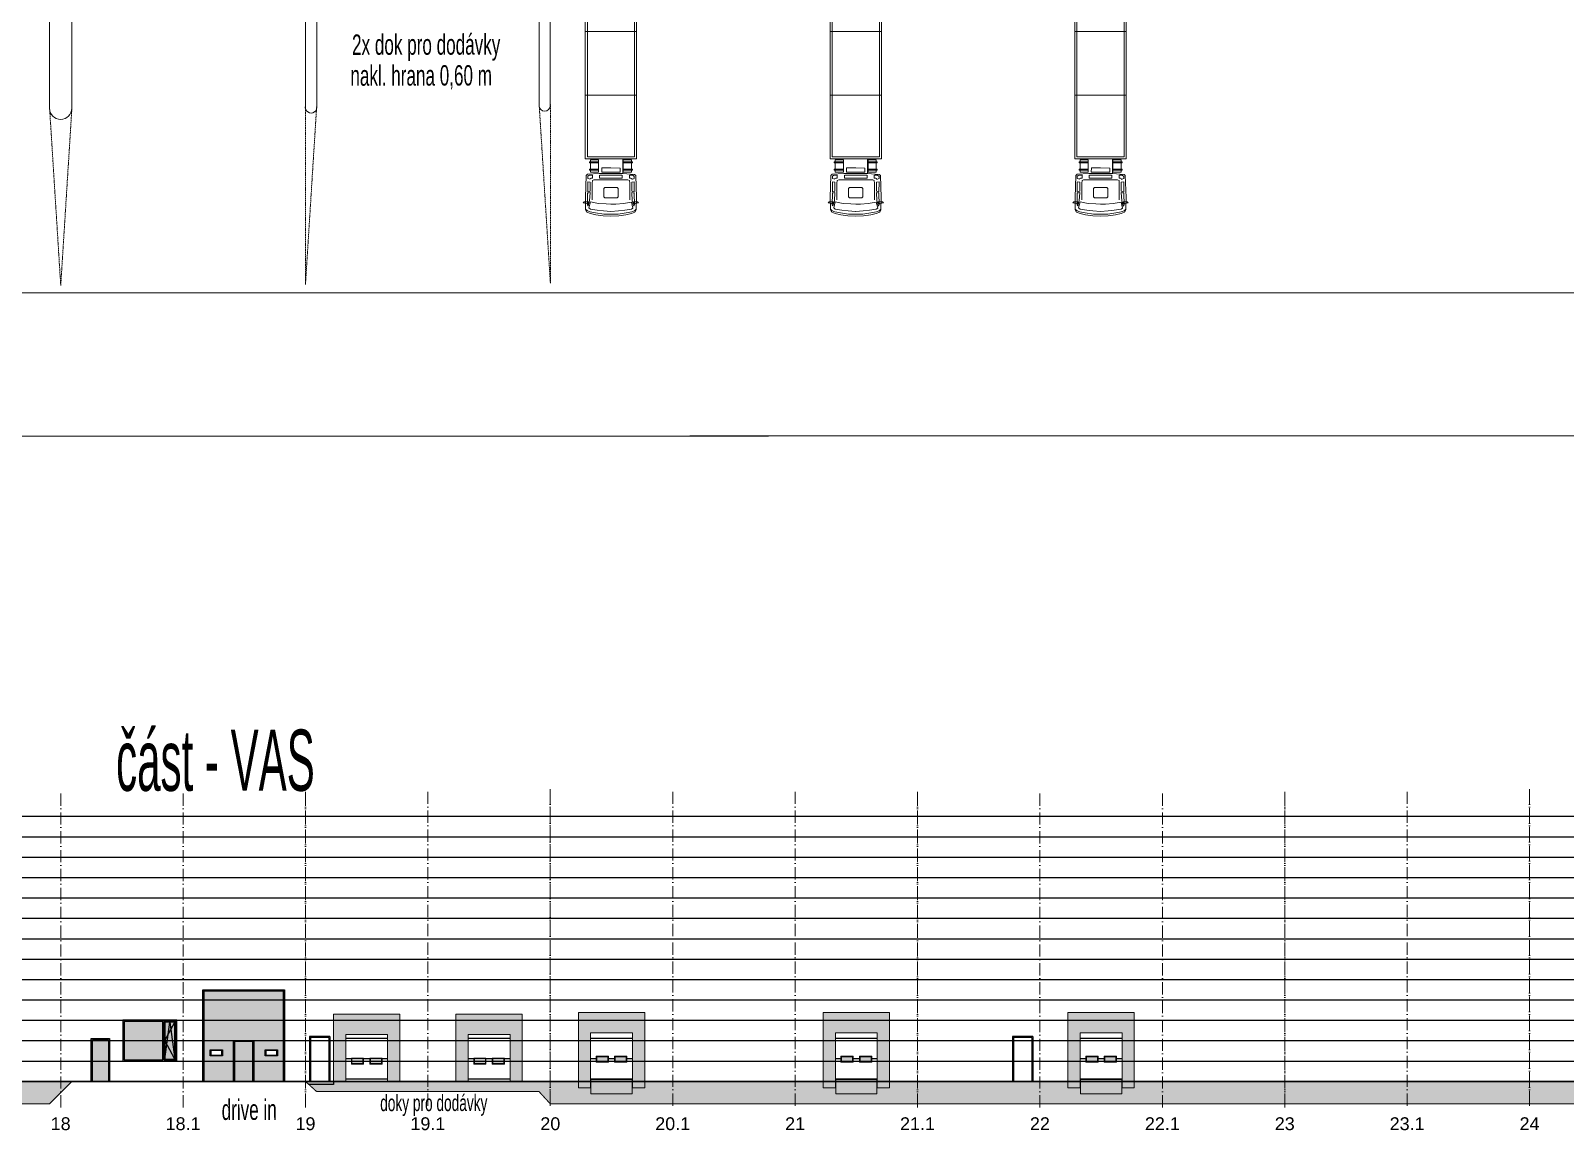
# Model space of a CAD drawing. Header units: millimetres. Extents: x 325046 to 1268204, y 1875583 to 2761998.
# Drawn here: x 908609 to 983831, y 2408299 to 2462227 of the extents above; entities that cross this region are included whole.
import ezdxf
from ezdxf.enums import TextEntityAlignment as Align

# ---------------------------------------------------------------- set-up
doc = ezdxf.new("R2010")
doc.units = ezdxf.units.MM
doc.header["$LTSCALE"] = 100
doc.linetypes.add('ACAD_ISO10W100', pattern=[18.5, 12, -3, 0.5, -3])
doc.linetypes.add('Carkovana', pattern=[0.21, 0.15, -0.06])
for name, color, linetype, lineweight, true_color in [('Auta', 252, 'Continuous', 5, 0x696969), ('Komunikace - obrys - 1.etapa', 7, 'Continuous', 15, 0x901be4), ('Manipulační - obrys - 1. etapa', 7, 'Continuous', 13, 0x1a63a8), ('Parkování - členění - 2. etapa', 7, 'Continuous', 9, 0x4f4fb0)]:
    doc.layers.add(name, color=color, linetype=linetype, lineweight=lineweight, true_color=true_color)
for name, color, linetype in [('FASÁDY - okna - PŮDORYS', 8, 'Continuous'), ('FASÁDY kresba', 7, 'Continuous'), ('OKNA - RASTR', 5, 'Continuous'), ('Popis - dílčí', 5, 'Continuous')]:
    doc.layers.add(name, color=color, linetype=linetype)
for name, color, linetype, lineweight in [('FASÁDY filling', 7, 'Continuous', 5), ('LP FASÁDY filling', 7, 'Continuous', 5), ('LP FASÁDY kresba', 7, 'Continuous', 13), ('Objekty - osy', 5, 'ACAD_ISO10W100', 20), ('ŠFAF - okna', 8, 'Continuous', 13)]:
    doc.layers.add(name, color=color, linetype=linetype, lineweight=lineweight)
for name, color, linetype, true_color in [('POPIS MÍSTNOSTÍ', 7, 'Continuous', 0x072bf2), ('Popis OS', 7, 'Continuous', 0xbd0a5d), ('RAL 7016', 7, 'Continuous', 0x373f43)]:
    doc.layers.add(name, color=color, linetype=linetype, true_color=true_color)
doc.styles.add('ARIAL NARROW', font='ARIALN.TTF')
doc.styles.add('ARIL-TENKÝ', font='arial.ttf')
doc.styles.add('ROZPISKA', font='arial.ttf', dxfattribs={"width": 0.6})

# ---------------------------------------------------------------- blocks, each defined once
blk = doc.blocks.new('A$C5F711971')
at = {"layer": 'Auta'}
for p, q in [((3.321172367956024, 15.00355952349491), (3.486826462612953, 15.80747432308272)), ((5.123141557327472, 14.6322470724117), (5.288795651926193, 15.4361618719995)), ((3.128242997336201, 14.49453461891972), (3.006407730281353, 13.90327139338478)), ((3.048512245120946, 14.35687175136991), (3.058665184071288, 14.40614368673414)), ((3.491959664213937, 14.26549530099146), (3.048512245120946, 14.35687175136991)), ((3.058665184071288, 14.40614368673414), (3.50211260310607, 14.31476723658852)), ((3.522418480948545, 14.41331110754982), (3.128242997336201, 14.49453461891972)), ((3.400583213893697, 13.82204788201489), (3.522418480948545, 14.41331110754982)), ((3.560458142601419, 14.48162405239418), (3.414699048735201, 13.77425914863124)), ((3.50211260310607, 14.31476723658852), (3.491959664213937, 14.26549530099146)), ((3.670234287332278, 14.382852290757), (3.629622531647328, 14.18576454883441)), ((3.670234287332278, 14.382852290757), (4.113681706425268, 14.29147584037855)), ((2.977441672701389, 14.0119682031218), (2.987594611593522, 14.06124013871886)), ((3.420889091736171, 13.92059175297618), (2.977441672701389, 14.0119682031218)), ((2.987594611593522, 14.06124013871886), (3.431042030686513, 13.96986368834041)), ((3.006407730281353, 13.90327139338478), (3.400583213893697, 13.82204788201489)), ((3.629622531647328, 14.18576454883441), (4.073069950740319, 14.0943880986888)), ((4.516517369775102, 14.00301164831035), (4.073069950740319, 14.0943880986888)), ((4.557129125460051, 14.2000993900001), (4.113681706425268, 14.29147584037855)), ((4.557129125460051, 14.2000993900001), (4.516517369775102, 14.00301164831035)), ((4.583109664788935, 13.57837734790519), (4.704944931843784, 14.16964057344012)), ((4.977285148401279, 13.49715383653529), (4.583109664788935, 13.57837734790519)), ((4.60341554263141, 13.67692121886648), (5.046862961666193, 13.58554476848803)), ((5.057015900616534, 13.63481670385227), (4.613568481523544, 13.72619315423071)), ((4.684639054001309, 14.07109670247883), (4.674486115050968, 14.02182476688176)), ((4.674486115050968, 14.02182476688176), (5.117933534143958, 13.93044831673615)), ((5.128086473036092, 13.97972025210038), (4.684639054001309, 14.07109670247883)), ((4.704944931843784, 14.16964057344012), (5.099120415456127, 14.08841706207022)), ((5.099120415456127, 14.08841706207022), (4.977285148401279, 13.49715383653529)), ((5.046862961666193, 13.58554476848803), (5.057015900616534, 13.63481670385227)), ((5.117933534143958, 13.93044831673615), (5.128086473036092, 13.97972025210038)), ((2.120412900985684, 10.84990415442735), (3.352211287303362, 10.59608068154193)), ((4.58400967362104, 10.34225720842369), (3.352211287303362, 10.59608068154193)), ((1.490930687868968, 7.795044156489894), (2.722729074186645, 7.541220683371648)), ((3.954527460504323, 7.287397210486233), (2.722729074186645, 7.541220683371648)), ((0.8614484747522511, 4.740184158319607), (2.093246861069929, 4.486360685434192)), ((3.325045247387607, 4.232537212315947), (2.093246861069929, 4.486360685434192))]:
    blk.add_line(p, q, dxfattribs=at)
for points in [[(4.550258080009371, 16.4101690647658), (4.173731542890891, 16.47565458784811), (3.814151986211073, 16.48733365209773), (3.538389485853259, 16.48174143512733), (3.358417907031253, 16.45641061128117), (3.273873648722656, 16.34900046768598), (3.14099261519732, 15.76470860582776), (2.959774806455243, 14.70353502570651), (3.007306666229852, 14.63132500997745), (3.562675850524101, 14.47943666111678), (4.128392219834495, 14.36286556068808)], [(3.344440233020578, 16.04227049555629), (3.087927616841625, 16.04376325476915), (3.127046613371931, 15.98433838039637), (3.324134355178103, 15.94372662482783), (3.344440233020578, 16.04227049555629)], [(3.356599902210291, 16.14470704924315), (3.376625735487323, 15.87843487062491), (3.319146189198364, 15.47833586786874), (3.206810016999952, 15.53893315885216), (3.308340840449091, 16.09223564038984), (3.356599902210291, 16.14470704924315)], [(4.529952202166896, 16.31162519403733), (4.185048653976992, 16.38269576639868), (3.784905668406282, 16.40597823704593), (3.509143168048467, 16.40038602007553), (3.370028171222657, 16.39160257298499), (3.268938662309665, 16.3250511130318)], [(4.500506485637743, 16.18362329388037), (4.136355543450918, 16.23369371611625), (3.829606433981098, 16.25945283123292), (3.496442100906279, 16.2781719211489), (3.412261443620082, 16.23310248996131), (3.424884797190316, 15.93090627947822), (3.822853442688938, 15.92379991477355), (4.198978250089567, 15.87126216688193), (4.429426394053735, 15.82377619110048)], [(4.550258080009371, 16.4101690647658), (4.922000595426653, 16.32146681519225), (5.256905219808687, 16.19004097790457), (5.507992787868716, 16.07588642183691), (5.663289434392937, 15.98147047287785), (5.698483828047756, 15.84938707039692), (5.58955052489182, 15.26016055676155), (5.336489524925128, 14.21379093220457), (5.264282732852735, 14.16625417512842), (4.694108589144889, 14.24629446002655), (4.128392219834495, 14.36286556068808)], [(4.506395896314643, 16.18240972631611), (4.860676865617279, 16.08444059500471), (5.152621015673503, 15.9868334159255), (5.466045402921736, 15.87231690762565), (5.525551127910148, 15.79763956577517), (5.394488099205773, 15.52505126595497), (5.026129372476134, 15.67585375835188), (4.659874538017903, 15.77629021531902), (4.429426394053735, 15.82377619110048)], [(4.529952202166896, 16.31162519403733), (4.874855750356801, 16.24055462144315), (5.251606632373296, 16.10375091084279), (5.502694200433325, 15.98959635477513), (5.62700423784554, 15.92653173813596), (5.693548841576558, 15.82543771574274)], [(3.194472550821956, 15.47905977233313), (3.306808723078575, 15.41846248134971), (3.215511473536026, 14.97539942129515), (3.09330532833701, 14.98809800297022), (3.194472550821956, 15.47905977233313)], [(4.367505179427098, 15.52327422657982), (4.12114550214028, 15.57403892138973), (4.071873566717841, 15.58419186016545), (4.01244869234506, 15.54507286357693), (3.931225180975161, 15.15089737996459), (3.970344177505467, 15.09147250559181), (4.019616112927906, 15.08131956681609), (4.265975790214725, 15.03055487223901)], [(4.367505179427098, 15.52327422657982), (4.613864856713917, 15.47250953200273), (4.663136792136356, 15.46235659322701), (4.702255788666662, 15.40293171885423), (4.621032277296763, 15.00875623524189), (4.561607402923983, 14.96963723865338), (4.512335467501543, 14.97979017766193), (4.265975790214725, 15.03055487223901)], [(5.541732777666766, 15.69444016972557), (5.418072228610981, 15.45777590177022), (5.312697221641429, 15.06754620280117), (5.439838353253435, 15.07879697578028), (5.565316907071974, 15.62716480554081), (5.541732777666766, 15.69444016972557)], [(5.512405392888468, 15.59554118313827), (5.748612131224945, 15.49550455296412), (5.689187256852165, 15.45638555660844), (5.492099515045993, 15.49699731217697), (5.512405392888468, 15.59554118313827)], [(3.188369047944434, 14.84367797104642), (3.061227916332427, 14.83242719806731), (3.039020477270242, 14.72465510247275), (3.098526202258654, 14.64997776062228), (3.158395528211258, 14.63764113117941), (3.254186449747067, 14.61790252407081), (3.28379636851605, 14.76159865153022), (3.21195317740785, 14.77640260686167), (3.180966568295844, 14.80775393918157), (3.183434061473235, 14.81972861639224)], [(3.321172367956024, 15.00355952349491), (3.308471300813835, 14.88134542456828), (3.372912012273446, 14.83061743737198), (4.190079550608061, 14.6622324930504)], [(3.601428540307097, 14.54635007330216), (3.63103845907608, 14.69004620076157), (4.16986239264952, 14.57901653577574)], [(3.613402405462693, 14.54388274741359), (4.143197179248091, 14.43471362441778)], [(4.672991952975281, 14.32554450142197), (4.143197179248091, 14.43471362441778)], [(4.684965818189085, 14.3230771755334), (4.714575736958068, 14.46677330322564), (4.17575180332642, 14.57780296821147)], [(5.123141557327472, 14.6322470724117), (5.086492759815883, 14.51496762526222), (5.007247088942677, 14.49384754872881), (4.190079550608061, 14.6622324930504)], [(5.181920080387499, 14.43288830597885), (5.29425625258591, 14.37229101499543), (5.272048813523725, 14.26451891940087), (5.18786815617932, 14.21944948821329), (5.127998830226716, 14.23178611765616), (5.032207908690907, 14.25152472476475), (5.06181782745989, 14.39522085245699), (5.133661018626299, 14.38041689712554), (5.174517600680701, 14.39696427388117), (5.176985093916301, 14.40893895132467)], [(5.427500887075439, 15.01892358926125), (5.300359755463433, 15.00767281628214), (5.209062505920883, 14.56460975622758), (5.326333664590493, 14.52796181989834), (5.427500887075439, 15.01892358926125)], [(3.981693500420079, 13.65094067947939), (2.749895114102401, 13.90476415259764), (1.428765244781971e-06, 0.5076464985031635), (1.231799815024715, 0.2538230253849179)], [(3.961387622577604, 13.5523968085181), (2.828133107163012, 13.78591440385208), (0.1188511775108054, 0.5858844914473593), (1.25210569286719, 0.3523668963462114)], [(3.981693500420079, 13.65094067947939), (5.213491886737756, 13.39711720636114), (2.463598201342393, -4.477333277463913e-07), (1.231799815024715, 0.2538230253849179)], [(3.961387622577604, 13.5523968085181), (5.094642137992196, 13.31887921341695), (2.385360208281782, 0.1188493010122329), (1.25210569286719, 0.3523668963462114)]]:
    blk.add_lwpolyline(points, dxfattribs=at)
blk = doc.blocks.new('A$C0D7F5240')
at = {"layer": 'LP FASÁDY filling', "true_color": 0x2d2d2d}
for points in [[(2631.999155956786, 3298.49895121064), (619.0441493955441, 3298.498950944748), (619.044149186695, 3998.498950898182), (2631.999155747937, 3998.498951164074)], [(600.4991562191863, 1000.499423171394), (2650.499156149337, 1000.499423441943), (2650.499155909754, 3697.999423567671), (3250.999155852012, 3697.999423530418), (3250.999156340258, -0.000576444435864687), (-0.000843823654577136, -0.0005769897252321243), (-0.0008441954851150513, 3697.999423101544), (600.4991558631882, 3697.999423297122)]]:
    blk.add_hatch(color=250, dxfattribs=at).paths.add_polyline_path(points, flags=16)
at = {"layer": 'RAL 7016', "ltscale": 100}
h = blk.add_hatch(dxfattribs=at)
h.set_pattern_fill('_USER', color=256, scale=1000, angle=540, pattern_type=0)
h.set_pattern_definition([(180, (-977293.154511801, -2672820.404430126), (-3.673940397442059e-13, -1000), [])])
h.paths.add_polyline_path([(2650.499155945028, 3300.498951424379), (2631.999155956204, 3300.498951422051), (2631.999155956786, 3298.49895121064), (619.0441493955441, 3298.498950944748), (600.4991559156915, 3300.498951128684), (600.4991562191863, 1000.49942352064), (2650.499156149337, 1000.499423441943)])
h.paths.add_polyline_path([(1473.021652646363, 2448.498951313552), (1473.02165268606, 2148.498951266985), (873.0216528257588, 2148.498951304238), (873.0216527860612, 2448.498951234389)], flags=16)
h.paths.add_polyline_path([(1443.021652622381, 2418.498951281421), (1443.021652654046, 2178.498951174319), (903.0216528496239, 2178.498951219954), (903.0216527015436, 2418.498951094225)], flags=0)
h.paths.add_polyline_path([(1777.976659107022, 2448.498951121233), (2377.976659083739, 2448.498951433226), (2377.976659123437, 2148.49895138666), (1777.976659030304, 2148.498951191083)], flags=16)
h.paths.add_polyline_path([(1807.976659255335, 2418.49895132985), (2347.976659176173, 2418.498951401096), (2347.976659091422, 2178.498951293994), (1807.976659287, 2178.498951339163)], flags=0)
at = {"layer": 'ŠFAF - okna'}
h = blk.add_hatch(color=256, dxfattribs=at)
h.set_gradient(color1=(33, 33, 33), color2=(171, 171, 171), rotation=90.00000000000003)
h.paths.add_polyline_path([(2347.976659091422, 2178.498951293994), (2347.976659176173, 2418.498951401096), (1807.976659255335, 2418.49895132985), (1807.976659287, 2178.498951339163)])
h.paths.add_polyline_path([(1443.021652654046, 2178.498951174319), (1443.021652622381, 2418.498951281421), (903.0216527015436, 2418.498951094225), (903.0216528496239, 2178.498951219954)])
at = {"layer": 'LP FASÁDY kresba'}
for p, q in [((619.0441493955441, 3298.498950944748), (619.044149186695, 3998.498950898182)), ((619.044149186695, 3998.498950898182), (2631.999155747937, 3998.498951164074)), ((2631.999155747937, 3998.498951164074), (2631.999155956786, 3298.49895121064)), ((-0.0008441954851150513, 3697.999423101544), (600.4991558631882, 3697.999423297122)), ((-0.000843823654577136, -0.0005769897252321243), (-0.0008441954851150513, 3697.999423101544)), ((600.4991558631882, 3697.999423297122), (600.4991562191863, 1000.499423171394)), ((619.0441495117266, 3300.498951156158), (600.4991556827445, 3300.49895115383)), ((2631.999155956786, 3298.49895121064), (619.0441493955441, 3298.498950944748)), ((2650.499155729311, 3300.498951424379), (2631.999155723723, 3300.498951422051)), ((2650.499156149337, 1000.499423441943), (2650.499155909754, 3697.999423567671)), ((2650.499155909754, 3697.999423567671), (3250.999155852012, 3697.999423530418)), ((3250.999155852012, 3697.999423530418), (3250.999156340258, -0.000576444435864687)), ((873.0216528257588, 2148.498951304238), (873.0216527860612, 2448.498951234389)), ((873.0216527860612, 2448.498951234389), (1473.021652646363, 2448.498951313552)), ((1443.021652622381, 2418.498951281421), (903.0216527015436, 2418.498951094225)), ((903.0216527015436, 2418.498951094225), (903.0216528496239, 2178.498951219954)), ((1443.021652654046, 2178.498951174319), (1443.021652622381, 2418.498951281421)), ((1473.021652646363, 2448.498951313552), (1473.02165268606, 2148.498951266985)), ((1777.976659030304, 2148.498951191083), (1777.976659107022, 2448.498951121233)), ((1777.976659107022, 2448.498951121233), (2377.976659083739, 2448.498951433226)), ((2347.976659176173, 2418.498951401096), (1807.976659255335, 2418.49895132985)), ((1807.976659255335, 2418.49895132985), (1807.976659287, 2178.498951339163)), ((2347.976659091422, 2178.498951293994), (2347.976659176173, 2418.498951401096)), ((2377.976659083739, 2448.498951433226), (2377.976659123437, 2148.49895138666)), ((1473.02165268606, 2148.498951266985), (873.0216528257588, 2148.498951304238)), ((903.0216528496239, 2178.498951219954), (1443.021652654046, 2178.498951174319)), ((2377.976659123437, 2148.49895138666), (1777.976659030304, 2148.498951191083)), ((1807.976659287, 2178.498951339163), (2347.976659091422, 2178.498951293994)), ((2650.499156149337, 1000.499423441943), (600.4991562191863, 1000.49942352064)), ((3250.999156340258, -0.000576444435864687), (-0.000843823654577136, -0.0005769897252321243))]:
    blk.add_line(p, q, dxfattribs=at)
blk = doc.blocks.new('A$C1C1342D2')
at = {"layer": 'LP FASÁDY filling', "true_color": 0x2d2d2d}
blk.add_hatch(color=250, dxfattribs=at).paths.add_polyline_path([(3250.999155904632, 3297.999640359543), (2650.499155945261, 3297.999640396796), (2650.499156149337, 1000.499640271533), (600.4991562191863, 1000.499640000984), (600.4991559159243, 3297.999640126713), (-0.000844155321829021, 3297.999639931135), (-0.000843823654577136, -0.0003601601347327232), (3250.999156340258, -0.0003596148453652859)])
at = {"layer": 'RAL 7016', "ltscale": 100}
h = blk.add_hatch(dxfattribs=at)
h.set_pattern_fill('_USER', color=256, scale=1000, angle=540, pattern_type=0)
h.set_pattern_definition([(180, (-977293.154511801, -2672820.404213297), (-3.673940397442059e-13, -1000), [])])
h.paths.add_polyline_path([(2650.499155945028, 3300.499168253969), (2631.999155956204, 3300.499168251641), (2631.999155956786, 3298.499168040231), (619.0441493955441, 3298.499167774338), (600.4991559156915, 3300.499167958274), (600.4991562191863, 1000.49964035023), (2650.499156149337, 1000.499640271533)])
h.paths.add_polyline_path([(1473.021652646363, 2448.499168143142), (1473.02165268606, 2148.499168096576), (873.0216528257588, 2148.499168133829), (873.0216527860612, 2448.49916806398)], flags=16)
h.paths.add_polyline_path([(1443.021652622381, 2418.499168111011), (1443.021652654046, 2178.499168003909), (903.0216528496239, 2178.499168049544), (903.0216527015436, 2418.499167923816)], flags=0)
h.paths.add_polyline_path([(1777.976659107022, 2448.499167950824), (2377.976659083739, 2448.499168262817), (2377.976659123437, 2148.499168216251), (1777.976659030304, 2148.499168020673)], flags=16)
h.paths.add_polyline_path([(1807.976659255335, 2418.49916815944), (2347.976659176173, 2418.499168230686), (2347.976659091422, 2178.499168123584), (1807.976659287, 2178.499168168753)], flags=0)
at = {"layer": 'ŠFAF - okna'}
h = blk.add_hatch(color=256, dxfattribs=at)
h.set_gradient(color1=(33, 33, 33), color2=(171, 171, 171), rotation=90.00000000000003)
h.paths.add_polyline_path([(2347.976659091422, 2178.499168123584), (2347.976659176173, 2418.499168230686), (1807.976659255335, 2418.49916815944), (1807.976659287, 2178.499168168753)])
h.paths.add_polyline_path([(1443.021652654046, 2178.499168003909), (1443.021652622381, 2418.499168111011), (903.0216527015436, 2418.499167923816), (903.0216528496239, 2178.499168049544)])
at = {"layer": 'LP FASÁDY kresba'}
for p, q in [((-0.0008441954851150513, 3297.999639931135), (600.4991558631882, 3297.999640126713)), ((-0.000843823654577136, -0.0003601601347327232), (-0.0008441954851150513, 3297.999639931135)), ((619.0441495117266, 3300.499167985748), (600.4991556827445, 3300.49916798342)), ((600.4991558631882, 3297.999640126713), (600.4991562191863, 1000.499640000984)), ((2631.999155956786, 3298.499168040231), (619.0441493955441, 3298.499167774338)), ((2650.499155729311, 3300.499168253969), (2631.999155723723, 3300.499168251641)), ((2650.499156149337, 1000.499640271533), (2650.499155909754, 3297.999640397262)), ((2650.499155909754, 3297.999640397262), (3250.999155852012, 3297.999640360009)), ((3250.999155852012, 3297.999640360009), (3250.999156340258, -0.0003596148453652859)), ((873.0216528257588, 2148.499168133829), (873.0216527860612, 2448.49916806398)), ((873.0216527860612, 2448.49916806398), (1473.021652646363, 2448.499168143142)), ((1443.021652622381, 2418.499168111011), (903.0216527015436, 2418.499167923816)), ((903.0216527015436, 2418.499167923816), (903.0216528496239, 2178.499168049544)), ((1443.021652654046, 2178.499168003909), (1443.021652622381, 2418.499168111011)), ((1473.021652646363, 2448.499168143142), (1473.02165268606, 2148.499168096576)), ((1777.976659030304, 2148.499168020673), (1777.976659107022, 2448.499167950824)), ((1777.976659107022, 2448.499167950824), (2377.976659083739, 2448.499168262817)), ((2347.976659176173, 2418.499168230686), (1807.976659255335, 2418.49916815944)), ((1807.976659255335, 2418.49916815944), (1807.976659287, 2178.499168168753)), ((2347.976659091422, 2178.499168123584), (2347.976659176173, 2418.499168230686)), ((2377.976659083739, 2448.499168262817), (2377.976659123437, 2148.499168216251)), ((1473.02165268606, 2148.499168096576), (873.0216528257588, 2148.499168133829)), ((903.0216528496239, 2178.499168049544), (1443.021652654046, 2178.499168003909)), ((2377.976659123437, 2148.499168216251), (1777.976659030304, 2148.499168020673)), ((1807.976659287, 2178.499168168753), (2347.976659091422, 2178.499168123584)), ((2650.499156149337, 1000.499640271533), (600.4991562191863, 1000.49964035023)), ((3250.999156340258, -0.0003596148453652859), (-0.000843823654577136, -0.0003601601347327232))]:
    blk.add_line(p, q, dxfattribs=at)
blk = doc.blocks.new('OKNO1')
at = {"layer": 'FASÁDY filling'}
h = blk.add_hatch(color=149, dxfattribs=at)
h.paths.add_polyline_path([(554541.2131055843, 2542542.724706884), (552541.2131055845, 2542542.724706959), (552541.2131054904, 2539892.724561405), (554541.2131054904, 2539892.72456133)])
h.paths.add_polyline_path([(554481.2131055595, 2541902.724561259), (552601.2131055596, 2541902.72456133), (552601.2131055822, 2542482.724706957), (554481.2131055819, 2542482.724706886)], flags=16)
h.paths.add_polyline_path([(554481.2131055573, 2541842.724561259), (554481.2131054928, 2539952.724561332), (552601.2131054928, 2539952.724561403), (552601.2131055575, 2541842.72456133)], flags=16)
h = blk.add_hatch(color=149, dxfattribs=at)
h.paths.add_polyline_path([(554481.2131055819, 2542482.724706886), (552601.2131055822, 2542482.724706957), (552601.2131055596, 2541902.72456133), (554481.2131055595, 2541902.724561259)])
h.paths.add_polyline_path([(554441.2131055805, 2542442.724706888), (554441.213105561, 2541942.72456126), (552641.2131055612, 2541942.724561328), (552641.2131055808, 2542442.724706956)], flags=16)
at = {"layer": 'ŠFAF - okna'}
h = blk.add_hatch(color=256, dxfattribs=at)
h.set_gradient(color1=(33, 33, 33), color2=(171, 171, 171))
h.paths.add_polyline_path([(554441.213105561, 2541942.72456126), (554441.2131055805, 2542442.724706888), (552641.2131055808, 2542442.724706956), (552641.2131055612, 2541942.724561328)])
h.paths.add_polyline_path([(552601.2131054928, 2539952.724561403), (554481.2131054928, 2539952.724561332), (554481.2131055573, 2541842.724561259), (552601.2131055575, 2541842.72456133)])
at = {"layer": 'FASÁDY - okna - PŮDORYS'}
blk.add_lwpolyline([(554441.2131055805, 2542442.724706888), (554441.213105561, 2541942.72456126), (552641.2131055612, 2541942.724561328), (552641.2131055808, 2542442.724706956)], close=True, dxfattribs=at)
blk.add_lwpolyline([(552641.2131055808, 2541942.724561192), (554441.2131055708, 2542192.724634074), (552641.2131055612, 2542442.724706819), (553541.2131055807, 2541942.724561226), (554441.213105561, 2542442.724706887)], dxfattribs=at)
at = {"layer": 'OKNA - RASTR'}
blk.add_lwpolyline([(554541.2131055843, 2542542.724706884), (554541.2131054904, 2539892.72456133), (552541.2131054904, 2539892.724561405), (552541.2131055845, 2542542.724706959)], close=True, dxfattribs=at)
for points in [[(552601.2131055596, 2541902.72456133), (552601.2131055822, 2542482.724706957), (554481.2131055819, 2542482.724706886), (554481.2131055595, 2541902.724561259), (552601.2131055596, 2541902.72456133)], [(554481.2131055573, 2541842.724561259), (554481.2131054928, 2539952.724561332), (552601.2131054928, 2539952.724561403), (552601.2131055575, 2541842.72456133), (554481.2131055573, 2541842.724561259)]]:
    blk.add_lwpolyline(points, dxfattribs=at)

msp = doc.modelspace()

# ---------------------------------------------------------------- hatches: boundary and pattern name
at = {"layer": 'FASÁDY filling', "true_color": 0xe3e3e3}
h = msp.add_hatch(color=254, dxfattribs=at)
h.dxf.hatch_style = 1
h.paths.add_polyline_path([(988192.1920066925, 2409595.925325949), (993528.5010002925, 2409597.361001409), (994078.6365395781, 2410147.358914726), (994192.192006692, 2410695.925325949), (988192.1920066925, 2410695.925325949)])
h.paths.add_polyline_path([(994078.6365395781, 2410147.358914726), (994559.1200264876, 2410638.66882883), (994628.546784248, 2410697.356837423), (994192.192006692, 2410695.925325949)])
h.paths.add_polyline_path([(982192.1920066925, 2409595.925325949), (988192.1920066925, 2409595.925325949), (988192.1920066925, 2410695.925325949), (982192.1920066925, 2410695.925325949)])
h.paths.add_polyline_path([(976192.1920066925, 2409595.925325949), (982192.1920066925, 2409595.925325949), (982192.1920066925, 2410695.925325949), (976192.1920066925, 2410695.925325949)])
h.paths.add_polyline_path([(922079.3722863295, 2410696.073930591), (922629.1782171857, 2410196.266710621), (933529.1773667037, 2410196.266710621), (934079.1434089636, 2409596.285051986), (976192.1920066925, 2409595.925325949), (976192.1920066925, 2410695.925325949), (958078.5467917068, 2410697.566767019), (952078.660220826, 2410696.604416178)])
h.paths.add_polyline_path([(909530.8733177355, 2409596.494741195), (910628.3837220336, 2410695.871439639), (831648.5464898277, 2410694.474817643), (832748.5008195625, 2409597.150609612)])
at = {"layer": 'FASÁDY kresba'}
h = msp.add_hatch(dxfattribs=at)
h.set_pattern_fill('_USER', color=256, scale=1000, angle=540, pattern_type=0)
h.set_pattern_definition([(180, (-257.9815130964852, -246302.6431625772), (-3.673940397442059e-13, -1000), [])])
h.paths.add_polyline_path([(783758.6602207602, 2410697.356837423), (783758.6602207602, 2423700.966202473), (1018473.660220829, 2423697.356837423), (1018473.660220829, 2410697.356837423)])
at = {"layer": 'RAL 7016', "ltscale": 100}
h = msp.add_hatch(color=256, dxfattribs=at)
h.dxf.hatch_style = 1
h.paths.add_polyline_path([(921003.6613498103, 2415146.262895476), (917103.6613498103, 2415146.262895476), (917103.6613498103, 2410696.262895695), (918553.6613498103, 2410696.262895695), (918553.6613498103, 2412699.580930923), (919553.6613498103, 2412699.580930923), (919553.6613498103, 2410696.262895695), (921003.6613498103, 2410696.262895695)])
h.paths.add_polyline_path([(920103.6613498103, 2412249.580930923), (920703.6613498103, 2412249.580930923), (920703.6613498103, 2411949.580930923), (920103.6613498103, 2411949.580930923)], flags=16)
h.paths.add_polyline_path([(920133.6613498103, 2412219.580930923), (920673.6613498103, 2412219.580930923), (920673.6613498103, 2411979.580930923), (920133.6613498103, 2411979.580930923)], flags=0)
h.paths.add_polyline_path([(918003.6613498103, 2412249.580930923), (918003.6613498103, 2411949.580930923), (917403.6613498103, 2411949.580930923), (917403.6613498103, 2412249.580930923)], flags=16)
h.paths.add_polyline_path([(917973.6613498103, 2412219.580930923), (917973.6613498103, 2411979.580930923), (917433.6613498103, 2411979.580930923), (917433.6613498103, 2412219.580930923)], flags=0)
h.paths.add_polyline_path([(919503.6613498103, 2412649.580930923), (918603.6613498103, 2412649.580930923), (918603.6613498103, 2410696.262895695), (919503.6613498103, 2410696.262895695)], flags=17)
h = msp.add_hatch(color=256, dxfattribs=at)
h.dxf.hatch_style = 1
h.paths.add_polyline_path([(912419.5837134812, 2412735.904174936), (911639.6029860254, 2412735.90417493), (911639.6029859532, 2410696.227874752), (912419.5837134812, 2410696.230776334)])

# ---------------------------------------------------------------- linework, layer by layer
at = {"layer": 'FASÁDY kresba'}
for p, q in [((917053.6613498103, 2410696.262895695), (917053.6613498103, 2415196.262895476)), ((917053.6613498103, 2415196.262895476), (921053.6613498103, 2415196.262895695)), ((921003.6613498103, 2415146.262895476), (917103.6613498103, 2415146.262895476)), ((917103.6613498103, 2415146.262895476), (917103.6613498103, 2410696.262895695)), ((921003.6613498103, 2410696.262895695), (921003.6613498103, 2415146.262895476)), ((921053.6613498103, 2415196.262895476), (921053.6613498103, 2410696.262895695)), ((918554.1613503422, 2410696.262897555), (918554.1613503422, 2412699.580932783)), ((918554.1613503422, 2412699.580932783), (919554.1613503422, 2412699.580932783)), ((919504.1613503422, 2412649.580932783), (918604.1613503422, 2412649.580932783)), ((918604.1613503422, 2412649.580932783), (918604.1613503422, 2410696.262897555)), ((919504.1613503422, 2410696.262897555), (919504.1613503422, 2412649.580932783)), ((919554.1613503422, 2412699.580932783), (919554.1613503422, 2410696.262897555)), ((923278.6602207972, 2412896.095137926), (922277.992694363, 2412896.095137926)), ((923228.6602207972, 2412846.095137926), (922327.992694363, 2412846.095137926)), ((957728.6594764196, 2412896.704326655), (956727.9919499854, 2412896.704326655)), ((957678.6594764196, 2412846.704326655), (956777.9919499854, 2412846.704326655)), ((917403.6613498103, 2412249.580930923), (918003.6613498103, 2412249.580930923)), ((917403.6613498103, 2411949.580930923), (917403.6613498103, 2412249.580930923)), ((918003.6613498103, 2411949.580930923), (917403.6613498103, 2411949.580930923)), ((917973.6613498103, 2412219.580930923), (917433.6613498103, 2412219.580930923)), ((917433.6613498103, 2412219.580930923), (917433.6613498103, 2411979.580930923)), ((917433.6613498103, 2411979.580930923), (917973.6613498103, 2411979.580930923)), ((917973.6613498103, 2411979.580930923), (917973.6613498103, 2412219.580930923)), ((918003.6613498103, 2412249.580930923), (918003.6613498103, 2411949.580930923)), ((920103.6613498103, 2412249.580930923), (920703.6613498103, 2412249.580930923)), ((920103.6613498103, 2411949.580930923), (920103.6613498103, 2412249.580930923)), ((920703.6613498103, 2411949.580930923), (920103.6613498103, 2411949.580930923)), ((920673.6613498103, 2412219.580930923), (920133.6613498103, 2412219.580930923)), ((920133.6613498103, 2412219.580930923), (920133.6613498103, 2411979.580930923)), ((920133.6613498103, 2411979.580930923), (920673.6613498103, 2411979.580930923)), ((920673.6613498103, 2411979.580930923), (920673.6613498103, 2412219.580930923)), ((920703.6613498103, 2412249.580930923), (920703.6613498103, 2411949.580930923))]:
    msp.add_line(p, q, dxfattribs=at)
at = {"layer": 'FASÁDY kresba', "ltscale": 20}
for p, q in [((912419.5837134812, 2412735.904174936), (912419.5837134812, 2410695.904174925)), ((922277.992694363, 2412896.095137926), (922277.992694363, 2410696.095137926)), ((922327.992694363, 2412846.095137926), (922327.992694363, 2410696.095137926)), ((923228.6602207972, 2412846.095137926), (923228.6602207972, 2410696.095137926)), ((923278.6602207972, 2412896.095137926), (923278.6602207972, 2410696.095137926)), ((956727.9919499854, 2412896.704326655), (956727.9919499854, 2410696.704326655)), ((956777.9919499854, 2412846.704326655), (956777.9919499854, 2410696.704326655)), ((957678.6594764196, 2412846.704326655), (957678.6594764196, 2410696.704326655)), ((957728.6594764196, 2412896.704326655), (957728.6594764196, 2410696.704326655))]:
    msp.add_line(p, q, dxfattribs=at)
at = {"layer": 'FASÁDY kresba', "ltscale": 100}
msp.add_line((994628.546784248, 2410697.356837423), (831648.5464898277, 2410694.474817643), dxfattribs=at)
at = {"layer": 'FASÁDY kresba', "ltscale": 20, "const_width": 50}
for points in [[(1018473.660220829, 2423697.356837423), (783758.6602208223, 2423697.356837423), (783758.6602208223, 2410697.150609612)], [(754078.6602208223, 2409597.348270943), (765528.5246815367, 2409597.152696294), (766628.5704654922, 2410697.148532307), (831648.5464898277, 2410694.474817643), (832748.5008195625, 2409597.150609612), (909528.3378580412, 2409593.954970003), (910628.735797954, 2410696.224114256), (922079.1602213575, 2410696.266710621), (922629.1782171858, 2410196.266710621), (933529.1773667036, 2410196.266710621), (934079.1602213575, 2409596.266710621), (993534.2726568943, 2409596.266710621), (994628.546784248, 2410697.356837423), (1084409.053176772, 2410697.356837423)]]:
    msp.add_lwpolyline(points, dxfattribs=at)
at = {"layer": 'FASÁDY kresba', "ltscale": 100}
msp.add_lwpolyline([(917103.6613498103, 2415146.262895476), (921003.6613498103, 2415146.262895476), (921003.6613498103, 2410696.262895695), (917103.6613498103, 2410696.262895695)], close=True, dxfattribs=at)
at = {"layer": 'FASÁDY kresba', "ltscale": 20}
msp.add_lwpolyline([(911579.6029860282, 2412795.904174956), (912479.5837134812, 2412795.904174912), (912479.5837134062, 2410695.904174912), (911579.6029859527, 2410695.904174956)], close=True, dxfattribs=at)
msp.add_lwpolyline([(911639.6029859532, 2410695.904174954), (911639.6029860254, 2412735.90417493), (912419.5837134812, 2412735.904174936)], dxfattribs=at)
at = {"layer": 'FASÁDY kresba', "ltscale": 100}
msp.add_lwpolyline([(922079.3722863299, 2410696.07393059), (923453.6602208256, 2410696.098232499), (923453.6602208256, 2410546.098232499), (922244.3509521044, 2410546.098232499), (922079.37228633, 2410696.07393059)], dxfattribs=at)
at = {"layer": 'Komunikace - obrys - 1.etapa', "const_width": 50}
msp.add_lwpolyline([(683105.6109601709, 2424627.711882532, -0.4099079722640601), (701103.6597396685, 2442362.716051371), (756229.2762722326, 2442362.71752742, 0.1823104173520564), (779342.446819122, 2451079.998795302, -0.377181654914658), (799815.1413767887, 2451079.094462425, 0.185100140765799), (823594.2326413346, 2442320.10630563), (995603.3463198496, 2442362.688387663), (995601.27067935, 2449363.759683401), (830802.7185904337, 2449363.192082913, -0.1831268100935105), (804292.8804093553, 2459409.427848131, 0.3789643836830403), (775131.9348066999, 2459409.327411206, -0.1831263310884428), (748622.2399821235, 2449362.909035713), (701103.7222172571, 2449362.745372088, -0.4142145711582595), (683103.660221274, 2467362.745372088), (683287.8647425128, 2588698.621031792, -0.4137745560300493), (706988.2887301398, 2612362.641214401), (1097273.664031627, 2612362.721281895), (1097273.793180317, 2619345.1087947), (706104.2197806193, 2619344.885477097, 0.4142190254279499), (676103.6602207376, 2589344.885482342), (676103.6602214194, 2424627.711882532)], format="xyb", dxfattribs=at)
at = {"layer": 'Manipulační - obrys - 1. etapa'}
msp.add_lwpolyline([(1078473.660220779, 2536304.281926826), (1020165.373733695, 2469009.560055048), (1008323.075137789, 2455342.134062321, -0.2227545025382806), (1001625.409050102, 2452363.418465883), (995702.1053670598, 2452358.468247206), (995702.105367179, 2449363.753972084), (830802.7185904337, 2449363.192082913, -0.1831286898156779), (804292.8804093553, 2459409.427848131, 0.3789664636187587), (775131.9348066999, 2459409.327411206, -0.1831282108228097), (748622.2399821235, 2449362.909035713), (705683.660220766, 2449362.76114521), (705683.66022077, 2470422.724706894), (1018473.660220829, 2470422.724706894), (1018513.660220738, 2494382.724706442), (1018473.660220829, 2542472.724706916), (1018473.660220829, 2542472.724706916), (1018473.660220829, 2542472.724706916), (1018473.660220829, 2542472.724706916), (1018578.660965139, 2542472.724706916)], format="xyb", dxfattribs=at)
at = {"layer": 'Objekty - osy', "ltscale": 0.5}
for p, q in [((910078.6602208256, 2424817.153056237), (910078.6602208253, 2409278.653056237)), ((916078.6602208256, 2424817.153056237), (916078.6602208256, 2409278.653056237)), ((922078.660220826, 2424903.049942332), (922078.660220826, 2409364.549942332)), ((922078.6602208256, 2424817.153056237), (922078.6602208256, 2409278.653056237)), ((928078.660220826, 2424903.049942332), (928078.660220826, 2409364.549942332)), ((934078.660220826, 2425028.816417113), (934078.6602208258, 2409490.316417113)), ((934078.660220826, 2424903.049942332), (934078.660220826, 2409364.549942332)), ((940078.660220826, 2424903.049942332), (940078.660220826, 2409364.549942332)), ((946078.660220826, 2424903.049942332), (946078.660220826, 2409364.549942332)), ((952078.6602208263, 2424903.049942332), (952078.660220826, 2409364.549942332)), ((952078.6602208263, 2424903.049942332), (952078.660220826, 2409364.549942332)), ((952078.6602208267, 2424817.153056237), (952078.6602208265, 2409278.653056237)), ((952078.6602208267, 2424817.153056237), (952078.6602208265, 2409278.653056237)), ((958078.6602208267, 2424817.153056237), (958078.6602208267, 2409278.653056237)), ((964078.6602208267, 2424817.153056237), (964078.6602208267, 2409278.653056237)), ((970078.6602208274, 2424903.049942332), (970078.6602208272, 2409364.549942332)), ((970078.660220827, 2424817.153056237), (970078.660220827, 2409278.653056237)), ((976078.6602208274, 2424903.049942332), (976078.6602208272, 2409364.549942332)), ((982078.6602208272, 2425028.816417113), (982078.6602208272, 2409490.316417113)), ((982078.6602208274, 2424903.049942332), (982078.6602208272, 2409364.549942332))]:
    msp.add_line(p, q, dxfattribs=at)
at = {"layer": 'OKNA - RASTR'}
msp.add_lwpolyline([(911639.6029860254, 2412735.90417493), (912419.5837134812, 2412735.904174928), (912419.5837134812, 2410695.904174934)], dxfattribs=at)
at = {"layer": 'Parkování - členění - 2. etapa'}
for points in [[(909528.6602215306, 2470422.755922646), (909528.1607717173, 2458422.755932225, 1), (910628.1607705634, 2458422.693501097), (910628.660220114, 2470422.69349107), (909528.6602215306, 2470422.755922646)], [(922078.6914114347, 2470542.787138378), (922078.1919874803, 2458542.787147957, 1.287263287369127), (922628.1919863264, 2458542.724716829), (922628.691435877, 2470542.724706803), (922078.6914114347, 2470542.787138378)], [(933528.6914372935, 2470542.787138378), (933528.1919874803, 2458542.787147957, 0.9544084681132001), (934078.1919863264, 2458542.724716829), (934078.6602207973, 2470542.724706803), (933528.6914372935, 2470542.787138378)]]:
    msp.add_lwpolyline(points, format="xyb", dxfattribs=at)
at = {"layer": 'Parkování - členění - 2. etapa', "linetype": 'Carkovana', "ltscale": 5}
for points in [[(909532.4727645178, 2458491.429235834), (910082.4727633336, 2449732.002228903), (910632.4727633639, 2458491.366804705)], [(922078.1919874803, 2458542.75593271), (922078.1919849969, 2449783.32892578), (922628.1919850272, 2458542.693501582)], [(933532.5039802799, 2458611.460451555), (934082.5039790957, 2449852.033444624), (934082.503979126, 2458611.398020427)]]:
    msp.add_lwpolyline(points, dxfattribs=at)

# ---------------------------------------------------------------- block references
at = {"layer": 'Auta', "xscale": 1000, "yscale": 1000, "zscale": 1000, "rotation": 191.599427001276}
for p in [(938207.0822616474, 2470118.481255634), (950207.0822616474, 2470118.481255634), (962207.0822616474, 2470118.481255634)]:
    msp.add_blockref('A$C5F711971', p, dxfattribs=at)
at = {"layer": 'OKNA - RASTR', "xscale": -1, "rotation": 270}
msp.add_blockref('OKNO1', (-1626763.140809147, 1859154.691069419), dxfattribs=at)
at = {"layer": 'RAL 7016', "ltscale": 100, "rotation": 180}
for name, p in [('A$C1C1342D2', (926704.6593766776, 2413994.073558359)), ('A$C1C1342D2', (932704.6593766776, 2413994.073558359)), ('A$C0D7F5240', (938704.5042112288, 2414082.861510663)), ('A$C0D7F5240', (950704.504211229, 2414082.861510663)), ('A$C0D7F5240', (962704.5042112295, 2414082.861510663))]:
    msp.add_blockref(name, p, dxfattribs=at)

# ---------------------------------------------------------------- texts
at = {"layer": 'Popis - dílčí', "style": 'ROZPISKA', "width": 0.6}
for s, p in [('2x dok pro dodávky', (924361.9033859237, 2461041.653738262)), ('nakl. hrana 0,60 m', (924279.3773211627, 2459525.870311448)), ('drive in', (917970.5057125627, 2408807.644176824))]:
    msp.add_text(s, height=1000, rotation=0.1087014586549095, dxfattribs=at).set_placement(p)
at = {"layer": 'Popis - dílčí', "insert": (925741.2375713094, 2408997.036618865), "char_height": 800, "attachment_point": 7, "rotation": 0.10870145865489844, "style": 'ROZPISKA'}
msp.add_mtext('doky pro dodávky', dxfattribs=at)
at = {"layer": 'POPIS MÍSTNOSTÍ', "style": 'ARIAL NARROW', "width": 0.6}
msp.add_text('část - VAS', height=3000, dxfattribs=at).set_placement((912794.2178512844, 2424949.696049344))
at = {"layer": 'Popis OS', "linetype": 'ByBlock', "style": 'ARIL-TENKÝ'}
for s, p in [('18', (910078.6602207976, 2408622.791497218)), ('18.1', (916078.6602207976, 2408622.791497218)), ('19', (922078.6602207976, 2408622.791497218)), ('19.1', (928078.6602207976, 2408622.791497218)), ('20', (934078.6602207976, 2408622.791497218)), ('20.1', (940078.6602207976, 2408622.791497218)), ('21', (946078.6602207976, 2408622.791497218)), ('21.1', (952078.6602207976, 2408622.791497218)), ('22', (958078.6602207976, 2408622.791497218)), ('22.1', (964078.6602207976, 2408622.791497218)), ('23', (970078.6602207976, 2408622.791497218)), ('23.1', (976078.6602207976, 2408622.791497218)), ('24', (982078.6602207976, 2408622.791497218))]:
    msp.add_text(s, height=630, dxfattribs=at).set_placement(p, align=Align.MIDDLE_CENTER)

doc.saveas('drawing.dxf')
